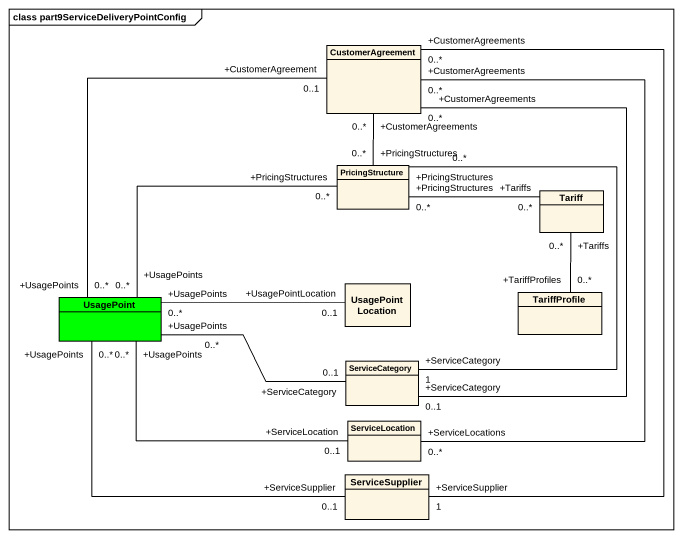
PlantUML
@startuml
mainframe class part9ServiceDeliveryPointConfig
hide circle
hide empty members
class CustomerAgreement
class PricingStructure
class Tariff
class UsagePoint #00FF00
class UsagePointLocation
class TariffProfile
class ServiceCategory
class ServiceLocation
class ServiceSupplier
CustomerAgreement "+CustomerAgreements\n0..*" -- "+PricingStructures\n0..*" PricingStructure
CustomerAgreement "+CustomerAgreement\n0..1" -- "+UsagePoints\n0..*" UsagePoint
CustomerAgreement "+CustomerAgreements\n0..*" -- "+ServiceCategory\n0..1" ServiceCategory
CustomerAgreement "+CustomerAgreements\n0..*" -- "+ServiceLocations\n0..*" ServiceLocation
PricingStructure "+PricingStructures\n0..*" -right- "+Tariffs\n0..*" Tariff
PricingStructure "+PricingStructures\n0..*" -left- "+UsagePoints\n0..*" UsagePoint
Tariff "+Tariffs\n0..*" -- "+TariffProfiles\n0..*" TariffProfile
UsagePoint "+UsagePoints\n0..*" -right- "+ServiceCategory\n0..1" ServiceCategory
UsagePointLocation "+UsagePointLocation\n0..1" -left- "+UsagePoints\n0..*" UsagePoint
ServiceCategory "+ServiceCategory\n1" -up- "+PricingStructures\n0..*" PricingStructure
ServiceLocation "+ServiceLocation\n0..1" -left- "+UsagePoints\n0..*" UsagePoint
ServiceSupplier "+ServiceSupplier\n1" -up- "+CustomerAgreements\n0..*" CustomerAgreement
ServiceSupplier "+ServiceSupplier\n0..1" -up- "+UsagePoints\n0..*" UsagePoint
@enduml
